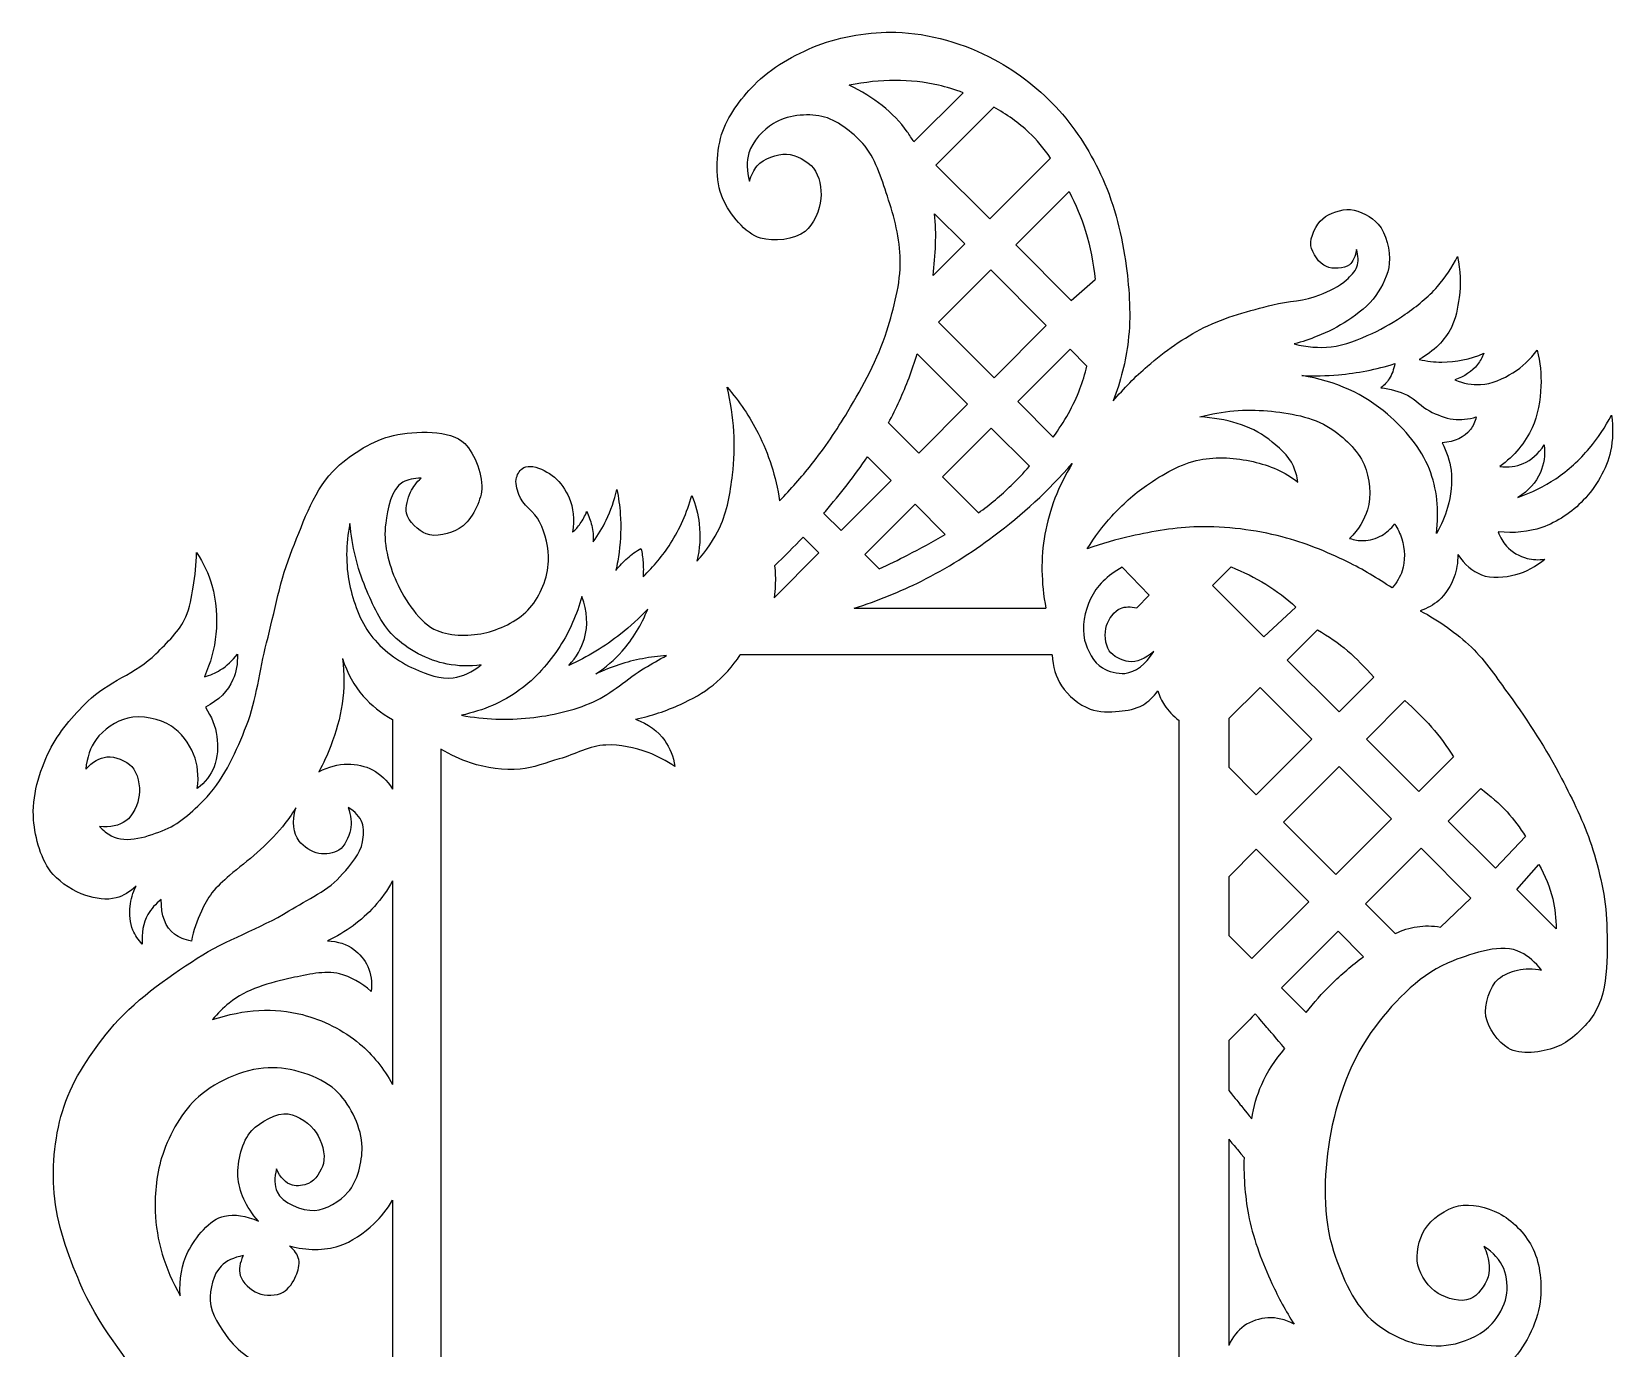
# Model space of a CAD drawing. Header units: millimetres. Extents: x 38 to 466, y 14 to 316.
# Drawn here: x 37.7 to 219.1, y 160.5 to 311.5 of the extents above; entities that cross this region are included whole.
import ezdxf

# ---------------------------------------------------------------- set-up
doc = ezdxf.new("R2010")
doc.units = ezdxf.units.MM
doc.linetypes.add('K5LT_BASIC', pattern=[0])

msp = doc.modelspace()

# ---------------------------------------------------------------- linework, layer by layer
at = {"color": 5, "linetype": 'K5LT_BASIC', "true_color": 0x0000ff}
for p, q in [((138.89, 298.88), (144.55, 304.53)), ((141.41, 296.24), (148.06, 302.89)), ((141.41, 296.24), (147.6, 290.05)), ((147.6, 290.05), (154.58, 297.03)), ((156.71, 293.2), (150.58, 287.07)), ((141.28, 290.64), (144.73, 287.19)), ((141.11, 283.57), (144.73, 287.19)), ((150.58, 287.07), (156.94, 280.7)), ((147.72, 284.21), (141.73, 278.22)), ((147.72, 284.21), (154.08, 277.84)), ((156.94, 280.7), (159.67, 283.1)), ((141.73, 278.22), (148.09, 271.85)), ((154.08, 277.84), (148.09, 271.85)), ((139.28, 274.57), (145.05, 268.8)), ((150.82, 269.12), (156.81, 275.11)), ((156.81, 275.11), (158.74, 273.18)), ((145.05, 268.8), (139.45, 263.2)), ((150.82, 269.12), (154.89, 265.05)), ((135.98, 266.67), (139.45, 263.2)), ((142.18, 260.47), (147.78, 266.07)), ((147.78, 266.07), (152.16, 261.69)), ((133.59, 262.79), (136.31, 260.06)), ((136.31, 260.06), (130.56, 254.31)), ((142.18, 260.47), (146.3, 256.35)), ((128.58, 256.28), (130.56, 254.31)), ((133.28, 251.58), (139.04, 257.34)), ((139.04, 257.34), (142.49, 253.88)), ((126.19, 253.58), (128.01, 251.76)), ((128.01, 251.76), (122.87, 246.62)), ((133.28, 251.58), (134.92, 249.95)), ((162.78, 250.13), (165.87, 246.91)), ((173.15, 248.04), (175.27, 250.16)), ((164.45, 245.46), (165.87, 246.91)), ((173.15, 248.04), (179.04, 242.15)), ((132.04, 245.42), (154.04, 245.42)), ((179.04, 242.15), (182.71, 245.55)), ((185.17, 242.92), (181.72, 239.47)), ((181.72, 239.47), (187.66, 233.53)), ((175.01, 232.76), (178.59, 236.34)), ((178.59, 236.34), (184.54, 230.4)), ((187.66, 233.53), (191.64, 237.51)), ((195.21, 234.82), (190.79, 230.4)), ((79.13, 232.65), (79.13, 224.68)), ((175.01, 232.76), (175.01, 227.18)), ((184.54, 230.4), (178.16, 224.03)), ((190.79, 230.4), (196.8, 224.39)), ((178.16, 224.03), (175.01, 227.18)), ((181.29, 220.9), (187.66, 227.27)), ((187.66, 227.27), (193.68, 221.26)), ((196.8, 224.39), (200.78, 228.37)), ((203.89, 224.73), (200.18, 221.01)), ((187.3, 214.89), (181.29, 220.9)), ((193.68, 221.26), (187.3, 214.89)), ((200.18, 221.01), (205.58, 215.61)), ((175.01, 214.62), (178.16, 217.77)), ((178.16, 217.77), (184.17, 211.75)), ((197.05, 217.89), (190.68, 211.51)), ((202.77, 212.17), (197.05, 217.89)), ((205.58, 215.61), (209.02, 219.24)), ((208.02, 213.17), (210.54, 216.04)), ((79.13, 214.14), (79.13, 190.8)), ((175.01, 214.62), (175.01, 207.9)), ((208.02, 213.17), (212.54, 208.65)), ((177.66, 205.25), (184.17, 211.75)), ((190.68, 211.51), (194.09, 208.1)), ((199.28, 208.86), (202.77, 212.17)), ((177.66, 205.25), (175.01, 207.9)), ((181.04, 201.87), (187.54, 208.38)), ((187.54, 208.38), (190.47, 205.46)), ((183.87, 199.04), (181.04, 201.87)), ((175.01, 195.84), (175.01, 190.12)), ((175.01, 184.52), (175.01, 160.89)), ((79.13, 177.53), (79.13, 124.11))]:
    msp.add_line(p, q, dxfattribs=at)
for points in [[(154.76, 240.09), (119, 240.09)], [(169.32, 109.97), (169.32, 232.56)], [(84.65, 229.27), (84.65, 105.11)]]:
    msp.add_lwpolyline(points, dxfattribs=at)
for points, knots in [([(120.05, 294.38), (120.24, 295.08), (120.54, 295.66), (120.94, 296.13), (121.69, 296.98), (123.2, 297.55), (124.29, 297.49), (125.35, 297.43), (126.74, 296.71), (127.4, 295.87), (128.07, 295.02), (128.33, 293.5), (128.24, 292.38), (128.14, 291.07), (127.37, 289.4), (126.42, 288.62), (125.25, 287.65), (122.79, 287.43), (121.31, 287.86), (119.54, 288.37), (117.8, 290.6), (117.01, 292.37), (116.07, 294.45), (116.19, 297.48), (116.86, 299.72), (117.49, 301.79), (119.03, 303.82), (120.57, 305.4), (122.5, 307.4), (125.21, 308.92), (127.81, 309.93), (130.6, 311.01), (133.86, 311.53), (136.84, 311.46), (140.64, 311.37), (144.74, 310.15), (148.11, 308.35), (150.85, 306.89), (153.47, 304.8), (155.56, 302.49), (157.6, 300.22), (159.29, 297.46), (160.55, 294.67), (161.96, 291.55), (162.79, 288.04), (163.25, 284.63), (163.62, 281.82), (163.81, 278.87), (163.47, 276.05), (163.19, 273.73), (162.62, 271.44), (161.76, 269.18)], [0, 0, 0, 0, 1, 1, 1, 2, 2, 2, 3, 3, 3, 4, 4, 4, 5, 5, 5, 6, 6, 6, 7, 7, 7, 8, 8, 8, 9, 9, 9, 10, 10, 10, 11, 11, 11, 12, 12, 12, 13, 13, 13, 14, 14, 14, 15, 15, 15, 16, 16, 16, 17, 17, 17, 17]), ([(144.55, 304.53), (143.6, 304.89), (142.65, 305.18), (141.72, 305.39), (138.49, 306.12), (135.08, 306.12), (131.49, 305.38)], [0, 0, 0, 0, 1, 1, 1, 2, 2, 2, 2]), ([(138.89, 298.88), (138.66, 299.29), (138.41, 299.69), (138.14, 300.06), (136.54, 302.27), (134.32, 304.04), (131.49, 305.38)], [0, 0, 0, 0, 1, 1, 1, 2, 2, 2, 2]), ([(154.58, 297.03), (153.83, 298.13), (153, 299.13), (152.09, 299.98), (150.93, 301.06), (149.55, 302.05), (148.06, 302.89)], [0, 0, 0, 0, 1, 1, 1, 2, 2, 2, 2]), ([(123.51, 257.74), (124.79, 259.06), (126, 260.44), (127.13, 261.87), (128.66, 263.79), (130.06, 265.85), (131.32, 267.96), (133.08, 270.9), (134.77, 273.98), (135.79, 277.22), (136.61, 279.82), (137.38, 282.63), (137.34, 285.32), (137.3, 287.77), (136.65, 290.31), (135.86, 292.66), (135.16, 294.74), (134.47, 297.1), (133.05, 298.69), (131.83, 300.04), (130.06, 301.44), (128.34, 301.82), (126.64, 302.2), (124.27, 301.93), (122.79, 301), (121.63, 300.28), (120.36, 298.94), (119.98, 297.62), (119.7, 296.64), (119.72, 295.56), (120.05, 294.38)], [0, 0, 0, 0, 1, 1, 1, 2, 2, 2, 3, 3, 3, 4, 4, 4, 5, 5, 5, 6, 6, 6, 7, 7, 7, 8, 8, 8, 9, 9, 9, 10, 10, 10, 10]), ([(156.71, 293.2), (157.47, 291.73), (158.09, 290.22), (158.57, 288.67), (159.13, 286.87), (159.49, 285.01), (159.67, 283.1)], [0, 0, 0, 0, 1, 1, 1, 2, 2, 2, 2]), ([(189.64, 286.55), (189.53, 285.74), (189.26, 285.16), (188.84, 284.8), (188.26, 284.3), (186.91, 284.29), (186.2, 284.59), (185.39, 284.92), (184.54, 286.14), (184.42, 286.99), (184.28, 287.96), (185.02, 289.39), (185.78, 290.08), (186.54, 290.76), (187.93, 291.19), (188.96, 291.12), (190.06, 291.04), (191.39, 290.27), (192.13, 289.46), (193.1, 288.39), (193.54, 286.41), (193.41, 284.95), (193.3, 283.69), (192.61, 282.33), (191.87, 281.27), (191.06, 280.12), (189.83, 279.21), (188.66, 278.42), (187.58, 277.68), (186.37, 277.1), (185.16, 276.61), (184.3, 276.26), (183.42, 275.96), (182.52, 275.72)], [0, 0, 0, 0, 1, 1, 1, 2, 2, 2, 3, 3, 3, 4, 4, 4, 5, 5, 5, 6, 6, 6, 7, 7, 7, 8, 8, 8, 9, 9, 9, 10, 10, 10, 11, 11, 11, 11]), ([(161.76, 269.18), (162.98, 270.63), (164.29, 271.97), (165.7, 273.18), (167.66, 274.88), (169.85, 276.44), (172.16, 277.59), (174.61, 278.82), (177.37, 279.52), (180.05, 280.21), (181.83, 280.66), (183.76, 280.64), (185.44, 281.34), (186.51, 281.78), (187.68, 282.28), (188.51, 283.08), (188.96, 283.51), (189.5, 284), (189.69, 284.57), (189.89, 285.15), (189.88, 285.81), (189.64, 286.55)], [0, 0, 0, 0, 1, 1, 1, 2, 2, 2, 3, 3, 3, 4, 4, 4, 5, 5, 5, 6, 6, 6, 7, 7, 7, 7]), ([(182.52, 275.72), (183.95, 275.36), (185.36, 275.25), (186.73, 275.39), (188.35, 275.56), (189.95, 276.25), (191.45, 276.93), (192.77, 277.53), (194.06, 278.29), (195.25, 279.13), (196.57, 280.06), (197.88, 281.09), (198.93, 282.3), (199.83, 283.34), (200.6, 284.49), (201.24, 285.75)], [0, 0, 0, 0, 1, 1, 1, 2, 2, 2, 3, 3, 3, 4, 4, 4, 5, 5, 5, 5]), ([(201.24, 285.75), (201.56, 284.14), (201.62, 282.57), (201.42, 281.03), (201.27, 279.87), (201.04, 278.63), (200.53, 277.62), (199.77, 276.12), (198.55, 274.89), (196.85, 273.94)], [0, 0, 0, 0, 1, 1, 1, 2, 2, 2, 3, 3, 3, 3]), ([(135.98, 266.67), (136.44, 267.5), (136.87, 268.34), (137.25, 269.2), (138.03, 270.92), (138.71, 272.72), (139.28, 274.57)], [0, 0, 0, 0, 1, 1, 1, 2, 2, 2, 2]), ([(196.85, 273.94), (197.72, 273.74), (198.58, 273.64), (199.43, 273.64), (201.06, 273.63), (202.67, 273.97), (204.27, 274.65)], [0, 0, 0, 0, 1, 1, 1, 2, 2, 2, 2]), ([(200.92, 271.59), (201.93, 271.19), (202.91, 271.01), (203.88, 271.06), (205.15, 271.12), (206.49, 271.74), (207.59, 272.42), (208.65, 273.08), (209.58, 273.94), (210.38, 275)], [0, 0, 0, 0, 1, 1, 1, 2, 2, 2, 3, 3, 3, 3]), ([(204.27, 274.65), (204.07, 274.18), (203.83, 273.75), (203.53, 273.37), (202.89, 272.56), (202.02, 271.97), (200.92, 271.59)], [0, 0, 0, 0, 1, 1, 1, 2, 2, 2, 2]), ([(210.38, 275), (210.72, 273.62), (210.85, 272.24), (210.8, 270.88), (210.73, 269.27), (210.45, 267.54), (209.79, 266.1), (209.01, 264.4), (207.77, 262.91), (206.08, 261.65)], [0, 0, 0, 0, 1, 1, 1, 2, 2, 2, 3, 3, 3, 3]), ([(154.89, 265.05), (156.15, 266.81), (157.22, 268.66), (157.94, 270.57), (158.25, 271.4), (158.52, 272.28), (158.74, 273.18)], [0, 0, 0, 0, 1, 1, 1, 2, 2, 2, 2]), ([(183.38, 272.1), (184.79, 272.03), (186.19, 272.06), (187.58, 272.18), (189.75, 272.38), (191.9, 272.8), (194.03, 273.46)], [0, 0, 0, 0, 1, 1, 1, 2, 2, 2, 2]), ([(198.82, 253.98), (199.15, 256.68), (198.88, 259.15), (198.01, 261.37), (197.09, 263.73), (195.13, 265.99), (193.22, 267.65), (190.56, 269.97), (187.27, 271.45), (183.38, 272.1)], [0, 0, 0, 0, 1, 1, 1, 2, 2, 2, 3, 3, 3, 3]), ([(194.03, 273.46), (193.94, 272.81), (193.72, 272.22), (193.39, 271.71), (193.14, 271.33), (192.83, 270.99), (192.45, 270.69)], [0, 0, 0, 0, 1, 1, 1, 2, 2, 2, 2]), ([(114.03, 250.81), (115.12, 252.01), (115.99, 253.3), (116.64, 254.69), (117.51, 256.52), (117.85, 258.67), (118.1, 260.7), (118.51, 264), (118.31, 267.35), (117.48, 270.76)], [0, 0, 0, 0, 1, 1, 1, 2, 2, 2, 3, 3, 3, 3]), ([(117.48, 270.76), (118.91, 269.12), (120.09, 267.36), (121.04, 265.49), (122.25, 263.1), (123.07, 260.51), (123.51, 257.74)], [0, 0, 0, 0, 1, 1, 1, 2, 2, 2, 2]), ([(192.45, 270.69), (193.54, 270.57), (194.55, 270.28), (195.49, 269.83), (196.4, 269.39), (197.1, 268.5), (198.01, 268.04), (198.86, 267.6), (199.81, 267.2), (200.74, 267.1), (201.6, 267), (202.49, 267.09), (203.39, 267.35)], [0, 0, 0, 0, 1, 1, 1, 2, 2, 2, 3, 3, 3, 4, 4, 4, 4]), ([(171.68, 267.35), (174.32, 268.05), (176.91, 268.28), (179.46, 268.04), (181.89, 267.81), (184.65, 267.38), (186.64, 266.07), (188.17, 265.06), (189.84, 263.54), (190.53, 261.88), (191.16, 260.38), (191.38, 258.29), (190.91, 256.71), (190.56, 255.53), (189.88, 254.44), (188.86, 253.42)], [0, 0, 0, 0, 1, 1, 1, 2, 2, 2, 3, 3, 3, 4, 4, 4, 5, 5, 5, 5]), ([(182.93, 259.88), (182.85, 260.52), (182.67, 261.13), (182.43, 261.69), (181.88, 262.94), (180.67, 263.96), (179.59, 264.79), (177.46, 266.43), (174.71, 267.16), (171.68, 267.35)], [0, 0, 0, 0, 1, 1, 1, 2, 2, 2, 3, 3, 3, 3]), ([(203.39, 267.35), (203.24, 266.79), (203.02, 266.3), (202.71, 265.9), (202.02, 265), (200.94, 264.5), (199.46, 264.4)], [0, 0, 0, 0, 1, 1, 1, 2, 2, 2, 2]), ([(218.9, 267.56), (219.1, 266.11), (219.06, 264.74), (218.78, 263.43), (218.34, 261.39), (217.11, 259.3), (215.66, 257.79), (214.39, 256.46), (212.66, 255.27), (210.92, 254.68), (209.37, 254.15), (207.7, 253.99), (205.9, 254.17)], [0, 0, 0, 0, 1, 1, 1, 2, 2, 2, 3, 3, 3, 4, 4, 4, 4]), ([(208.16, 258.12), (209.72, 258.65), (211.17, 259.37), (212.49, 260.26), (213.92, 261.22), (215.23, 262.44), (216.35, 263.76), (217.33, 264.91), (218.18, 266.18), (218.9, 267.56)], [0, 0, 0, 0, 1, 1, 1, 2, 2, 2, 3, 3, 3, 3]), ([(45.52, 220.39), (45.94, 219.93), (46.39, 219.58), (46.87, 219.32), (48.6, 218.36), (51.22, 219.27), (53.06, 220.04), (54.87, 220.79), (56.49, 222.34), (57.85, 223.8), (59.93, 226.03), (61.25, 229.09), (62.38, 231.96), (63.56, 234.96), (63.86, 238.29), (64.68, 241.43), (65.6, 245.02), (66.25, 248.74), (67.63, 252.15), (68.96, 255.43), (70.2, 259.23), (72.72, 261.55), (74.49, 263.17), (76.92, 264.72), (79.24, 265.22), (81.78, 265.78), (85.74, 265.93), (87.4, 264.3), (88.58, 263.13), (89.57, 260.52), (89.32, 258.78), (89.1, 257.3), (88.05, 255.3), (86.75, 254.54), (85.76, 253.95), (84.03, 253.53), (82.98, 253.93), (82.08, 254.28), (80.94, 255.37), (80.74, 256.32), (80.58, 257.04), (80.86, 258.02), (81.2, 258.74), (81.48, 259.33), (81.88, 259.86), (82.41, 260.34)], [0, 0, 0, 0, 1, 1, 1, 2, 2, 2, 3, 3, 3, 4, 4, 4, 5, 5, 5, 6, 6, 6, 7, 7, 7, 8, 8, 8, 9, 9, 9, 10, 10, 10, 11, 11, 11, 12, 12, 12, 13, 13, 13, 14, 14, 14, 15, 15, 15, 15]), ([(199.46, 264.4), (199.99, 263.37), (200.34, 262.32), (200.49, 261.24), (200.68, 259.85), (200.48, 258.33), (200.1, 256.97), (199.82, 255.94), (199.39, 254.94), (198.82, 253.98)], [0, 0, 0, 0, 1, 1, 1, 2, 2, 2, 3, 3, 3, 3]), ([(206.08, 261.65), (207.07, 261.55), (207.96, 261.67), (208.75, 262.01), (209.7, 262.41), (210.51, 263.12), (211.18, 264.14)], [0, 0, 0, 0, 1, 1, 1, 2, 2, 2, 2]), ([(211.18, 264.14), (211.29, 262.96), (211.15, 261.91), (210.74, 260.97), (210.25, 259.84), (209.39, 258.89), (208.16, 258.12)], [0, 0, 0, 0, 1, 1, 1, 2, 2, 2, 2]), ([(82.41, 260.34), (81.58, 260.33), (80.88, 260.17), (80.31, 259.86), (78.95, 259.13), (78.58, 256.77), (78.34, 255.16), (78.01, 253), (78.66, 250.45), (79.58, 248.45), (80.56, 246.32), (82.19, 243.72), (84.24, 242.85), (85.83, 242.17), (88.15, 242.21), (89.92, 242.64), (91.7, 243.07), (93.7, 244.11), (94.88, 245.46), (96.07, 246.82), (96.93, 248.97), (97.01, 250.8), (97.08, 252.28), (96.65, 253.97), (95.99, 255.33), (95.42, 256.48), (93.98, 257.25), (93.6, 258.47), (93.41, 259.07), (93.15, 259.84), (93.34, 260.41), (93.47, 260.83), (93.78, 261.35), (94.16, 261.54), (94.45, 261.68), (94.88, 261.72), (95.2, 261.66), (96.1, 261.48), (97, 261.02), (97.68, 260.44), (98.39, 259.85), (98.99, 258.95), (99.36, 258.09), (99.86, 256.92), (99.99, 255.6), (99.76, 254.14)], [0, 0, 0, 0, 1, 1, 1, 2, 2, 2, 3, 3, 3, 4, 4, 4, 5, 5, 5, 6, 6, 6, 7, 7, 7, 8, 8, 8, 9, 9, 9, 10, 10, 10, 11, 11, 11, 12, 12, 12, 13, 13, 13, 14, 14, 14, 15, 15, 15, 15]), ([(128.58, 256.28), (128.64, 256.35), (128.7, 256.43), (128.76, 256.5), (130.44, 258.51), (132.09, 260.6), (133.59, 262.79)], [0, 0, 0, 0, 1, 1, 1, 2, 2, 2, 2]), ([(132.04, 245.42), (134.72, 246.26), (137.29, 247.3), (139.77, 248.53), (142.68, 249.99), (145.47, 251.76), (148.08, 253.7), (151.33, 256.13), (154.33, 258.9), (157.06, 262.01)], [0, 0, 0, 0, 1, 1, 1, 2, 2, 2, 3, 3, 3, 3]), ([(146.3, 256.35), (147.63, 257.32), (148.9, 258.36), (150.05, 259.49), (150.76, 260.19), (151.47, 260.92), (152.16, 261.69)], [0, 0, 0, 0, 1, 1, 1, 2, 2, 2, 2]), ([(157.06, 262.01), (155.46, 259.4), (154.42, 256.69), (153.92, 253.89), (153.44, 251.16), (153.48, 248.34), (154.04, 245.42)], [0, 0, 0, 0, 1, 1, 1, 2, 2, 2, 2]), ([(158.78, 252.23), (159.61, 253.58), (160.55, 254.84), (161.6, 255.99), (162.78, 257.28), (164.13, 258.5), (165.57, 259.49), (167.42, 260.76), (169.53, 262.01), (171.68, 262.44), (173.63, 262.82), (175.83, 262.68), (177.79, 262.23), (178.73, 262.01), (179.68, 261.72), (180.55, 261.32), (181.39, 260.93), (182.18, 260.46), (182.93, 259.88)], [0, 0, 0, 0, 1, 1, 1, 2, 2, 2, 3, 3, 3, 4, 4, 4, 5, 5, 5, 6, 6, 6, 6]), ([(102.13, 253.02), (102.71, 253.82), (103.21, 254.65), (103.62, 255.51), (104.16, 256.62), (104.57, 257.8), (104.84, 259.03)], [0, 0, 0, 0, 1, 1, 1, 2, 2, 2, 2]), ([(104.84, 259.03), (105.04, 258.09), (105.17, 257.15), (105.24, 256.2), (105.34, 254.76), (105.28, 253.29), (105.1, 251.85), (105.01, 251.15), (104.89, 250.45), (104.74, 249.76)], [0, 0, 0, 0, 1, 1, 1, 2, 2, 2, 3, 3, 3, 3]), ([(107.85, 249.02), (109.07, 250.19), (110.12, 251.46), (110.99, 252.83), (112.07, 254.52), (112.88, 256.36), (113.45, 258.36)], [0, 0, 0, 0, 1, 1, 1, 2, 2, 2, 2]), ([(113.45, 258.36), (113.88, 257.28), (114.16, 256.19), (114.29, 255.08), (114.45, 253.68), (114.36, 252.26), (114.03, 250.81)], [0, 0, 0, 0, 1, 1, 1, 2, 2, 2, 2]), ([(99.76, 254.14), (100.1, 254.43), (100.4, 254.76), (100.65, 255.12), (100.96, 255.54), (101.2, 256), (101.38, 256.51)], [0, 0, 0, 0, 1, 1, 1, 2, 2, 2, 2]), ([(101.38, 256.51), (101.64, 255.99), (101.83, 255.45), (101.96, 254.89), (102.1, 254.29), (102.16, 253.66), (102.13, 253.02)], [0, 0, 0, 0, 1, 1, 1, 2, 2, 2, 2]), ([(74.24, 255.12), (73.75, 252.72), (73.74, 250.41), (74.19, 248.19), (74.61, 246.17), (75.39, 243.96), (76.63, 242.34), (77.88, 240.71), (79.77, 239.27), (81.67, 238.45), (83.03, 237.87), (84.66, 237.22), (86.07, 237.43), (87.18, 237.59), (88.25, 238.09), (89.28, 238.92)], [0, 0, 0, 0, 1, 1, 1, 2, 2, 2, 3, 3, 3, 4, 4, 4, 5, 5, 5, 5]), ([(89.28, 238.92), (87.93, 238.74), (86.63, 238.77), (85.39, 239.01), (83.17, 239.43), (80.83, 240.69), (79.24, 242.25), (77.78, 243.69), (76.84, 245.83), (76.03, 247.77), (75.07, 250.07), (74.47, 252.52), (74.24, 255.12)], [0, 0, 0, 0, 1, 1, 1, 2, 2, 2, 3, 3, 3, 4, 4, 4, 4]), ([(193.73, 247.74), (192.08, 248.86), (190.37, 249.86), (188.61, 250.73), (186.22, 251.91), (183.69, 252.93), (181.13, 253.59), (178.01, 254.4), (174.69, 254.83), (171.47, 254.75), (168.92, 254.68), (166.33, 254.25), (163.82, 253.68), (162.12, 253.29), (160.44, 252.81), (158.78, 252.23)], [0, 0, 0, 0, 1, 1, 1, 2, 2, 2, 3, 3, 3, 4, 4, 4, 5, 5, 5, 5]), ([(188.86, 253.42), (189.4, 253.24), (189.92, 253.15), (190.44, 253.17), (191.15, 253.18), (191.92, 253.42), (192.54, 253.76), (193.1, 254.08), (193.6, 254.52), (194.03, 255.09)], [0, 0, 0, 0, 1, 1, 1, 2, 2, 2, 3, 3, 3, 3]), ([(194.03, 255.09), (194.39, 254.54), (194.66, 253.97), (194.84, 253.38), (195.2, 252.23), (195.26, 250.83), (194.89, 249.71), (194.65, 249.01), (194.27, 248.35), (193.73, 247.74)], [0, 0, 0, 0, 1, 1, 1, 2, 2, 2, 3, 3, 3, 3]), ([(205.9, 254.17), (206.13, 253.54), (206.44, 252.99), (206.85, 252.54), (207.45, 251.87), (208.36, 251.33), (209.23, 251.12), (209.86, 250.96), (210.53, 250.94), (211.24, 251.06)], [0, 0, 0, 0, 1, 1, 1, 2, 2, 2, 3, 3, 3, 3]), ([(104.74, 249.76), (105.14, 250.28), (105.58, 250.74), (106.06, 251.17), (106.54, 251.58), (107.05, 251.96), (107.61, 252.28)], [0, 0, 0, 0, 1, 1, 1, 2, 2, 2, 2]), ([(107.61, 252.28), (107.73, 251.76), (107.81, 251.23), (107.85, 250.7), (107.89, 250.15), (107.89, 249.59), (107.85, 249.02)], [0, 0, 0, 0, 1, 1, 1, 2, 2, 2, 2]), ([(134.92, 249.95), (136.02, 250.44), (137.11, 250.96), (138.18, 251.51), (139.62, 252.26), (141.07, 253.04), (142.49, 253.88)], [0, 0, 0, 0, 1, 1, 1, 2, 2, 2, 2]), ([(49.72, 213.55), (49.01, 212.87), (48.25, 212.42), (47.44, 212.2), (46.37, 211.9), (45.03, 212.15), (43.95, 212.48), (42.57, 212.91), (41.16, 213.86), (40.21, 214.9), (38.8, 216.46), (38.16, 219.05), (37.97, 221.17), (37.74, 223.76), (38.62, 226.71), (39.79, 229.08), (40.81, 231.17), (42.49, 233.08), (44.17, 234.74), (46.4, 236.95), (49.78, 237.95), (52, 240.19), (53.27, 241.46), (54.7, 242.8), (55.42, 244.42), (55.88, 245.48), (56.07, 246.69), (56.27, 247.84), (56.5, 249.14), (56.63, 250.46), (56.66, 251.8)], [0, 0, 0, 0, 1, 1, 1, 2, 2, 2, 3, 3, 3, 4, 4, 4, 5, 5, 5, 6, 6, 6, 7, 7, 7, 8, 8, 8, 9, 9, 9, 10, 10, 10, 10]), ([(56.66, 251.8), (57.44, 250.6), (58.03, 249.36), (58.41, 248.06), (58.93, 246.28), (59.06, 244.28), (58.87, 242.43), (58.71, 240.78), (58.27, 239.15), (57.55, 237.55)], [0, 0, 0, 0, 1, 1, 1, 2, 2, 2, 3, 3, 3, 3]), ([(122.93, 250.29), (123.01, 249.54), (123.04, 248.8), (123, 248.05), (122.98, 247.57), (122.94, 247.09), (122.87, 246.62)], [0, 0, 0, 0, 1, 1, 1, 2, 2, 2, 2]), ([(201.27, 251.56), (201.28, 250.65), (201.14, 249.8), (200.86, 249.01), (200.5, 248.02), (199.87, 247), (199.08, 246.31), (198.48, 245.79), (197.78, 245.4), (196.97, 245.12)], [0, 0, 0, 0, 1, 1, 1, 2, 2, 2, 3, 3, 3, 3]), ([(201.27, 251.56), (202.04, 250.42), (202.94, 249.65), (203.97, 249.25), (205.12, 248.8), (206.68, 248.95), (207.92, 249.28), (209.1, 249.58), (210.21, 250.18), (211.24, 251.06)], [0, 0, 0, 0, 1, 1, 1, 2, 2, 2, 3, 3, 3, 3]), ([(162.78, 250.13), (161.07, 249.17), (159.86, 247.96), (159.15, 246.5), (158.49, 245.14), (158.1, 243.22), (158.48, 241.77), (158.78, 240.62), (159.51, 239.18), (160.51, 238.57), (161.21, 238.14), (162.29, 237.87), (163.09, 237.95), (164.35, 238.08), (165.46, 238.92), (166.41, 240.47)], [0, 0, 0, 0, 1, 1, 1, 2, 2, 2, 3, 3, 3, 4, 4, 4, 5, 5, 5, 5]), ([(100.83, 246.77), (100.26, 244.68), (99.42, 242.77), (98.31, 241.04), (97.09, 239.16), (95.49, 237.34), (93.69, 236.04), (91.77, 234.66), (89.55, 233.69), (87.03, 233.14)], [0, 0, 0, 0, 1, 1, 1, 2, 2, 2, 3, 3, 3, 3]), ([(99.33, 238.86), (100.22, 239.82), (100.81, 240.85), (101.13, 241.94), (101.55, 243.43), (101.45, 245.04), (100.83, 246.77)], [0, 0, 0, 0, 1, 1, 1, 2, 2, 2, 2]), ([(108.39, 245.32), (107.42, 244.28), (106.38, 243.32), (105.27, 242.45), (103.46, 241.03), (101.48, 239.83), (99.33, 238.86)], [0, 0, 0, 0, 1, 1, 1, 2, 2, 2, 2]), ([(102.45, 237.88), (103.58, 238.64), (104.57, 239.51), (105.44, 240.49), (106.68, 241.88), (107.67, 243.49), (108.39, 245.32)], [0, 0, 0, 0, 1, 1, 1, 2, 2, 2, 2]), ([(166.41, 240.47), (165.42, 239.59), (164.46, 239.2), (163.52, 239.3), (162.76, 239.39), (161.74, 239.92), (161.31, 240.54), (160.81, 241.24), (160.72, 242.58), (161, 243.43), (161.24, 244.17), (161.89, 245.1), (162.6, 245.4), (163.12, 245.61), (163.73, 245.63), (164.45, 245.46)], [0, 0, 0, 0, 1, 1, 1, 2, 2, 2, 3, 3, 3, 4, 4, 4, 5, 5, 5, 5]), ([(196.97, 245.12), (199.15, 243.97), (201.1, 242.58), (202.82, 240.94), (204.48, 239.35), (205.78, 237.35), (207.15, 235.48), (209.37, 232.43), (211.44, 229.23), (213.17, 225.89), (214.46, 223.42), (215.73, 220.88), (216.58, 218.24), (217.52, 215.33), (218.27, 212.21), (218.35, 209.19), (218.45, 205.56), (218.63, 201.02), (216.47, 198.28), (215.48, 197.02), (214.02, 195.64), (212.51, 195.07), (210.9, 194.46), (208.44, 194.16), (207.05, 194.97), (205.92, 195.63), (204.7, 197.3), (204.5, 198.61), (204.3, 199.94), (204.87, 202), (205.94, 202.91), (206.5, 203.39), (207.35, 203.74), (208.11, 203.92), (208.99, 204.13), (209.91, 204.13), (210.88, 203.92)], [0, 0, 0, 0, 1, 1, 1, 2, 2, 2, 3, 3, 3, 4, 4, 4, 5, 5, 5, 6, 6, 6, 7, 7, 7, 8, 8, 8, 9, 9, 9, 10, 10, 10, 11, 11, 11, 12, 12, 12, 12]), ([(57.55, 237.55), (58.21, 237.73), (58.82, 237.99), (59.37, 238.34), (60.12, 238.8), (60.77, 239.4), (61.33, 240.15)], [0, 0, 0, 0, 1, 1, 1, 2, 2, 2, 2]), ([(61.33, 240.15), (61.37, 239.07), (61.21, 238.1), (60.83, 237.23), (60.26, 235.92), (59.2, 234.87), (57.66, 234.06)], [0, 0, 0, 0, 1, 1, 1, 2, 2, 2, 2]), ([(73.38, 239.67), (73.6, 237.91), (73.59, 236.18), (73.35, 234.47), (73.12, 232.83), (72.63, 231.19), (72.03, 229.63), (71.65, 228.62), (71.19, 227.64), (70.68, 226.67)], [0, 0, 0, 0, 1, 1, 1, 2, 2, 2, 3, 3, 3, 3]), ([(73.38, 239.67), (73.91, 238), (74.71, 236.55), (75.77, 235.33), (76.69, 234.27), (77.81, 233.38), (79.13, 232.65)], [0, 0, 0, 0, 1, 1, 1, 2, 2, 2, 2]), ([(87.03, 233.14), (89.67, 232.66), (92.28, 232.56), (94.85, 232.84), (97.32, 233.1), (99.89, 233.67), (102.15, 234.68), (104.27, 235.62), (106.03, 237.36), (108.05, 238.57), (108.87, 239.05), (109.69, 239.52), (110.53, 239.98)], [0, 0, 0, 0, 1, 1, 1, 2, 2, 2, 3, 3, 3, 4, 4, 4, 4]), ([(110.53, 239.98), (109.6, 239.92), (108.69, 239.8), (107.79, 239.63), (105.96, 239.29), (104.18, 238.7), (102.45, 237.88)], [0, 0, 0, 0, 1, 1, 1, 2, 2, 2, 2]), ([(107, 232.7), (108.8, 233.07), (110.51, 233.64), (112.13, 234.39), (113.43, 235), (114.76, 235.7), (115.87, 236.6), (117.07, 237.57), (118.12, 238.74), (119, 240.09)], [0, 0, 0, 0, 1, 1, 1, 2, 2, 2, 3, 3, 3, 3]), ([(154.76, 240.09), (154.83, 238.72), (155.19, 237.53), (155.82, 236.53), (156.55, 235.4), (157.85, 234.32), (159.12, 233.86), (160.12, 233.51), (161.35, 233.48), (162.44, 233.6), (163.35, 233.69), (164.36, 233.85), (165.14, 234.31), (165.8, 234.7), (166.38, 235.24), (166.86, 235.94)], [0, 0, 0, 0, 1, 1, 1, 2, 2, 2, 3, 3, 3, 4, 4, 4, 5, 5, 5, 5]), ([(166.86, 235.94), (167.05, 235.35), (167.31, 234.81), (167.63, 234.31), (168.07, 233.64), (168.63, 233.06), (169.32, 232.56)], [0, 0, 0, 0, 1, 1, 1, 2, 2, 2, 2]), ([(57.66, 234.06), (58.38, 232.99), (58.82, 231.87), (58.98, 230.72), (59.14, 229.59), (59.08, 228.26), (58.66, 227.23), (58.28, 226.29), (57.63, 225.46), (56.74, 224.73)], [0, 0, 0, 0, 1, 1, 1, 2, 2, 2, 3, 3, 3, 3]), ([(56.74, 224.73), (56.93, 226.19), (56.79, 227.5), (56.31, 228.69), (55.82, 229.9), (54.84, 231.19), (53.78, 231.89), (52.45, 232.77), (50.29, 233.19), (48.76, 232.82), (47.44, 232.5), (45.94, 231.49), (45.13, 230.36), (44.47, 229.44), (44.08, 228.31), (43.95, 226.98)], [0, 0, 0, 0, 1, 1, 1, 2, 2, 2, 3, 3, 3, 4, 4, 4, 5, 5, 5, 5]), ([(107, 232.7), (108.45, 232.14), (109.56, 231.32), (110.34, 230.24), (110.93, 229.4), (111.32, 228.41), (111.51, 227.27)], [0, 0, 0, 0, 1, 1, 1, 2, 2, 2, 2]), ([(111.51, 227.27), (110.53, 227.93), (109.51, 228.46), (108.44, 228.86), (106.91, 229.42), (105.17, 229.8), (103.57, 229.73), (101.76, 229.65), (100.02, 228.64), (98.23, 228.14), (96.75, 227.72), (95.28, 227.09), (93.77, 226.96), (91.9, 226.79), (89.88, 227.1), (88.08, 227.68), (86.9, 228.06), (85.75, 228.59), (84.65, 229.27)], [0, 0, 0, 0, 1, 1, 1, 2, 2, 2, 3, 3, 3, 4, 4, 4, 5, 5, 5, 6, 6, 6, 6]), ([(43.95, 226.98), (44.73, 227.82), (45.54, 228.28), (46.37, 228.36), (47.29, 228.45), (48.6, 227.92), (49.22, 227.26), (49.91, 226.53), (50.2, 225.03), (50.08, 223.98), (49.96, 222.96), (49.35, 221.62), (48.55, 221.03), (47.79, 220.48), (46.78, 220.26), (45.52, 220.39)], [0, 0, 0, 0, 1, 1, 1, 2, 2, 2, 3, 3, 3, 4, 4, 4, 5, 5, 5, 5]), ([(70.68, 226.67), (71.78, 227.25), (72.88, 227.53), (73.99, 227.53), (74.94, 227.53), (76.01, 227.32), (76.84, 226.89), (77.74, 226.41), (78.51, 225.68), (79.13, 224.68)], [0, 0, 0, 0, 1, 1, 1, 2, 2, 2, 3, 3, 3, 3]), ([(203.89, 224.73), (205.01, 223.93), (206.02, 223.04), (206.92, 222.05), (207.7, 221.18), (208.4, 220.25), (209.02, 219.24)], [0, 0, 0, 0, 1, 1, 1, 2, 2, 2, 2]), ([(68.7, 132.9), (66.42, 135.26), (64.23, 137.71), (62.15, 140.23), (58.27, 144.92), (54.93, 150.06), (51.54, 155.12), (48.68, 159.36), (45.24, 163.38), (43.28, 168.04), (41.9, 171.3), (40.59, 174.84), (40.32, 178.33), (40.07, 181.6), (40.42, 185.2), (41.46, 188.3), (42.52, 191.46), (44.56, 194.48), (46.69, 197.06), (49.41, 200.35), (53.13, 202.95), (56.74, 205.29), (60.02, 207.42), (63.9, 208.64), (67.24, 210.7), (69.36, 212.01), (71.82, 213.08), (73.4, 214.94), (74.32, 216.01), (75.44, 217.24), (75.68, 218.61), (75.8, 219.31), (75.89, 220.17), (75.64, 220.82), (75.38, 221.5), (74.85, 222.09), (74.04, 222.56)], [0, 0, 0, 0, 1, 1, 1, 2, 2, 2, 3, 3, 3, 4, 4, 4, 5, 5, 5, 6, 6, 6, 7, 7, 7, 8, 8, 8, 9, 9, 9, 10, 10, 10, 11, 11, 11, 12, 12, 12, 12]), ([(68.02, 222.52), (67.56, 221.77), (67.05, 221.04), (66.49, 220.35), (65.63, 219.28), (64.62, 218.33), (63.61, 217.4), (62.6, 216.47), (61.45, 215.69), (60.44, 214.76), (59.74, 214.12), (58.98, 213.52), (58.41, 212.77), (57.93, 212.13), (57.54, 211.39), (57.2, 210.67), (56.69, 209.59), (56.31, 208.45), (56.06, 207.25)], [0, 0, 0, 0, 1, 1, 1, 2, 2, 2, 3, 3, 3, 4, 4, 4, 5, 5, 5, 6, 6, 6, 6]), ([(74.04, 222.56), (74.37, 221.65), (74.46, 220.8), (74.29, 220), (74.12, 219.17), (73.65, 218.12), (72.97, 217.68), (72.39, 217.3), (71.41, 217.17), (70.69, 217.29), (69.87, 217.43), (68.9, 218.07), (68.42, 218.71), (67.73, 219.64), (67.59, 220.91), (68.02, 222.52)], [0, 0, 0, 0, 1, 1, 1, 2, 2, 2, 3, 3, 3, 4, 4, 4, 5, 5, 5, 5]), ([(210.54, 216.04), (211.28, 214.77), (211.82, 213.45), (212.15, 212.08), (212.42, 210.97), (212.54, 209.83), (212.54, 208.65)], [0, 0, 0, 0, 1, 1, 1, 2, 2, 2, 2]), ([(79.13, 214.14), (78.53, 213.08), (77.83, 212.1), (77.04, 211.22), (75.58, 209.58), (73.78, 208.27), (71.66, 207.27)], [0, 0, 0, 0, 1, 1, 1, 2, 2, 2, 2]), ([(50.43, 206.89), (49.96, 207.38), (49.6, 207.92), (49.36, 208.49), (49.02, 209.32), (48.96, 210.34), (49.04, 211.24), (49.12, 212.02), (49.35, 212.79), (49.72, 213.55)], [0, 0, 0, 0, 1, 1, 1, 2, 2, 2, 3, 3, 3, 3]), ([(52.6, 212.02), (51.95, 211.51), (51.44, 210.93), (51.07, 210.28), (50.54, 209.31), (50.32, 208.18), (50.43, 206.89)], [0, 0, 0, 0, 1, 1, 1, 2, 2, 2, 2]), ([(56.06, 207.25), (55.29, 207.38), (54.65, 207.64), (54.14, 208.03), (53.08, 208.83), (52.57, 210.16), (52.6, 212.02)], [0, 0, 0, 0, 1, 1, 1, 2, 2, 2, 2]), ([(194.09, 208.1), (194.9, 208.5), (195.73, 208.76), (196.59, 208.89), (197.46, 209.03), (198.36, 209.02), (199.28, 208.86)], [0, 0, 0, 0, 1, 1, 1, 2, 2, 2, 2]), ([(71.66, 207.27), (72.86, 207.22), (73.87, 206.9), (74.69, 206.3), (75.33, 205.82), (75.94, 205.08), (76.28, 204.35), (76.67, 203.5), (76.8, 202.55), (76.69, 201.48)], [0, 0, 0, 0, 1, 1, 1, 2, 2, 2, 3, 3, 3, 3]), ([(210.88, 203.92), (210.16, 204.83), (209.37, 205.5), (208.51, 205.95), (206.35, 207.08), (203.07, 205.86), (200.72, 204.99), (197.22, 203.69), (194.1, 200.47), (191.82, 197.47), (189.06, 193.85), (187.29, 188.96), (186.55, 184.44), (185.87, 180.33), (185.74, 175.61), (187.03, 171.68), (187.99, 168.76), (189.4, 165.36), (191.78, 163.47), (193.12, 162.41), (194.87, 161.44), (196.56, 161.08), (197.97, 160.78), (199.62, 160.74), (201.01, 161.08), (202.51, 161.45), (204.18, 162.25), (205.2, 163.39), (205.94, 164.22), (206.61, 165.37), (206.82, 166.47), (207.01, 167.48), (206.93, 168.75), (206.53, 169.69), (206.11, 170.68), (205.35, 171.53), (204.26, 172.23)], [0, 0, 0, 0, 1, 1, 1, 2, 2, 2, 3, 3, 3, 4, 4, 4, 5, 5, 5, 6, 6, 6, 7, 7, 7, 8, 8, 8, 9, 9, 9, 10, 10, 10, 11, 11, 11, 12, 12, 12, 12]), ([(183.87, 199.04), (184.76, 200.19), (185.72, 201.27), (186.74, 202.28), (187.9, 203.42), (189.14, 204.48), (190.47, 205.46)], [0, 0, 0, 0, 1, 1, 1, 2, 2, 2, 2]), ([(76.69, 201.48), (75.54, 202.48), (74.33, 203.15), (73.05, 203.48), (71.34, 203.92), (69.34, 203.39), (67.56, 203.02), (65.06, 202.49), (62.35, 201.74), (60.38, 200.14), (59.7, 199.59), (59.06, 198.96), (58.48, 198.25)], [0, 0, 0, 0, 1, 1, 1, 2, 2, 2, 3, 3, 3, 4, 4, 4, 4]), ([(58.48, 198.25), (62.13, 199.45), (65.57, 199.64), (68.79, 198.81), (71.09, 198.22), (73.52, 197.03), (75.35, 195.48), (76.85, 194.21), (78.11, 192.65), (79.13, 190.8)], [0, 0, 0, 0, 1, 1, 1, 2, 2, 2, 3, 3, 3, 3]), ([(177.65, 186.85), (177.86, 188.24), (178.23, 189.56), (178.78, 190.8), (179.43, 192.28), (180.32, 193.66), (181.45, 194.92)], [0, 0, 0, 0, 1, 1, 1, 2, 2, 2, 2]), ([(65.8, 181.15), (65.56, 180.09), (65.59, 179.21), (65.89, 178.5), (66.43, 177.21), (68.78, 176.29), (70.2, 176.36), (71.48, 176.42), (73.11, 177.45), (74.01, 178.45), (75.13, 179.7), (75.65, 181.93), (75.63, 183.63), (75.6, 185.75), (74.36, 188.37), (72.9, 189.86), (71.17, 191.62), (67.91, 192.67), (65.42, 192.73), (62.56, 192.79), (59.05, 191.31), (56.87, 189.39), (55.02, 187.77), (53.58, 185.18), (52.77, 182.77), (52.08, 180.73), (51.84, 178.38), (51.91, 176.23), (52.03, 172.95), (52.98, 169.73), (54.78, 166.58)], [0, 0, 0, 0, 1, 1, 1, 2, 2, 2, 3, 3, 3, 4, 4, 4, 5, 5, 5, 6, 6, 6, 7, 7, 7, 8, 8, 8, 9, 9, 9, 10, 10, 10, 10]), ([(63.75, 175.12), (62.29, 176.8), (61.5, 178.52), (61.4, 180.29), (61.3, 181.99), (61.85, 184.3), (62.98, 185.51), (63.94, 186.53), (65.84, 187.6), (67.17, 187.43), (68.28, 187.28), (69.71, 186.28), (70.37, 185.29), (71, 184.36), (71.47, 182.81), (71.19, 181.74), (70.96, 180.9), (70.28, 179.79), (69.48, 179.44), (68.96, 179.21), (68.18, 179.12), (67.64, 179.27), (66.87, 179.48), (66.26, 180.1), (65.8, 181.15)], [0, 0, 0, 0, 1, 1, 1, 2, 2, 2, 3, 3, 3, 4, 4, 4, 5, 5, 5, 6, 6, 6, 7, 7, 7, 8, 8, 8, 8]), ([(176.76, 182.42), (176.69, 180.03), (176.89, 177.69), (177.36, 175.41), (177.89, 172.86), (178.87, 170.36), (179.96, 167.98), (180.7, 166.38), (181.54, 164.83), (182.49, 163.32)], [0, 0, 0, 0, 1, 1, 1, 2, 2, 2, 3, 3, 3, 3]), ([(54.78, 166.58), (54.65, 168.48), (54.95, 170.16), (55.67, 171.62), (56.51, 173.28), (58.15, 175.35), (59.86, 175.72), (61.01, 175.97), (62.31, 175.77), (63.75, 175.12)], [0, 0, 0, 0, 1, 1, 1, 2, 2, 2, 3, 3, 3, 3]), ([(67.29, 172.3), (69.35, 171.74), (71.25, 171.74), (72.99, 172.3), (74.43, 172.76), (75.85, 173.76), (76.98, 174.83), (77.8, 175.61), (78.52, 176.51), (79.13, 177.53)], [0, 0, 0, 0, 1, 1, 1, 2, 2, 2, 3, 3, 3, 3]), ([(204.26, 172.23), (204.88, 170.93), (205.04, 169.77), (204.73, 168.73), (204.44, 167.78), (203.54, 166.57), (202.67, 166.21), (201.68, 165.79), (199.98, 166.25), (199, 166.85), (197.95, 167.49), (196.96, 168.91), (196.69, 170.1), (196.41, 171.33), (196.79, 173.05), (197.45, 174.14), (198.21, 175.41), (199.92, 176.58), (201.35, 176.89), (202.76, 177.2), (204.63, 176.71), (205.96, 176.04), (207.49, 175.27), (208.94, 173.74), (209.75, 172.24), (210.65, 170.57), (210.92, 168.24), (210.75, 166.34), (210.53, 163.83), (209.22, 161), (207.5, 159.16), (206.16, 157.72), (204.16, 156.65), (202.29, 155.87), (200.76, 155.23), (199.04, 154.63), (197.42, 154.59), (195.35, 154.53), (193.28, 155.1), (191.22, 156.3)], [0, 0, 0, 0, 1, 1, 1, 2, 2, 2, 3, 3, 3, 4, 4, 4, 5, 5, 5, 6, 6, 6, 7, 7, 7, 8, 8, 8, 9, 9, 9, 10, 10, 10, 11, 11, 11, 12, 12, 12, 13, 13, 13, 13]), ([(61.99, 171.18), (61.6, 170.33), (61.49, 169.57), (61.67, 168.91), (61.9, 168.08), (62.89, 167.2), (63.7, 166.88), (64.52, 166.55), (65.83, 166.55), (66.59, 166.98), (67.21, 167.34), (67.76, 168.15), (68.05, 168.87), (68.28, 169.43), (68.49, 170.15), (68.37, 170.72), (68.25, 171.3), (67.89, 171.82), (67.29, 172.3)], [0, 0, 0, 0, 1, 1, 1, 2, 2, 2, 3, 3, 3, 4, 4, 4, 5, 5, 5, 6, 6, 6, 6]), ([(61.99, 171.18), (60.93, 170.98), (60.08, 170.57), (59.47, 169.97), (58.55, 169.08), (58.16, 167.28), (58.22, 165.99), (58.29, 164.49), (59.39, 162.91), (60.32, 161.64), (61.59, 159.92), (63.73, 158.9), (65.41, 157.51), (67.45, 155.83), (69.82, 154.4), (71.47, 152.38), (72.92, 150.6), (74.27, 148.5), (74.96, 146.29), (75.36, 144.98), (75.62, 143.55), (75.67, 142.16), (75.7, 141.34), (75.71, 140.48), (75.56, 139.67), (75.36, 138.56), (74.94, 137.49), (74.32, 136.47)], [0, 0, 0, 0, 1, 1, 1, 2, 2, 2, 3, 3, 3, 4, 4, 4, 5, 5, 5, 6, 6, 6, 7, 7, 7, 8, 8, 8, 9, 9, 9, 9]), ([(182.49, 163.32), (181.48, 163.86), (180.48, 164.1), (179.49, 164.05), (178.57, 164), (177.51, 163.64), (176.76, 163.11), (176.02, 162.58), (175.44, 161.84), (175.01, 160.89)], [0, 0, 0, 0, 1, 1, 1, 2, 2, 2, 3, 3, 3, 3])]:
    msp.add_open_spline(points, degree=3, knots=knots, dxfattribs=at)
for points in [[(141.11, 283.57), (141.37, 285.91), (141.53, 288.33), (141.28, 290.64)], [(122.93, 250.29), (124.05, 251.36), (125.14, 252.45), (126.19, 253.58)], [(175.27, 250.16), (178.1, 249.04), (180.58, 247.5), (182.71, 245.55)], [(185.17, 242.92), (187.79, 241.52), (189.57, 239.8), (191.64, 237.51)], [(195.21, 234.82), (197.34, 232.96), (199.34, 230.74), (200.78, 228.37)], [(178.05, 198.89), (176.02, 196.86), (177.04, 197.87), (175.01, 195.84)], [(181.45, 194.92), (179.19, 197.57), (180.32, 196.25), (178.05, 198.89)], [(175.01, 190.12), (176.77, 187.94), (175.89, 189.03), (177.65, 186.85)], [(175.01, 184.52), (176.18, 183.12), (175.59, 183.82), (176.76, 182.42)]]:
    msp.add_open_spline(points, degree=3, dxfattribs=at)

doc.saveas('drawing.dxf')
